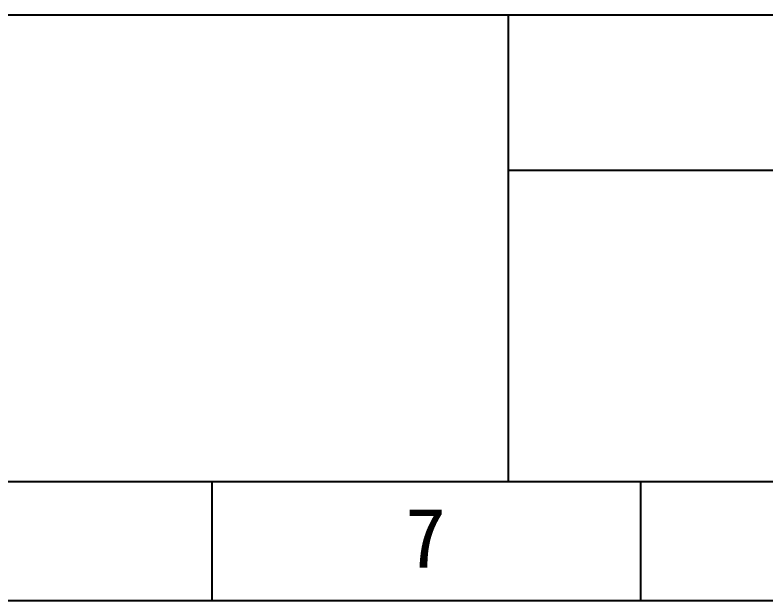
# Model space of a CAD drawing. Header units: millimetres. Extents: x 914 to 910632, y -176 to 682692.
# Drawn here: x 2337.45 to 2368.87, y 1770.88 to 1795.38 of the extents above; entities that cross this region are included whole.
import ezdxf

# ---------------------------------------------------------------- set-up
doc = ezdxf.new("R2010")
doc.units = ezdxf.units.MM
doc.styles.add('宋体', font='')
doc.styles.get('宋体').set_extended_font_data('宋体')

# ---------------------------------------------------------------- blocks, each defined once
blk = doc.blocks.new('制图图框')
for p, q in [((-2408.084, 603.818), (-2695.084, 603.818)), ((-2575.084, 603.818), (-2575.084, 584.318)), ((-2575.084, 603.818), (-2575.084, 584.318)), ((-2575.084, 603.818), (-2575.084, 584.318)), ((-2408.084, 597.318), (-2575.084, 597.318)), ((-2695.084, 584.318), (-2408.084, 584.318)), ((-2587.459, 579.318), (-2587.459, 584.318)), ((-2569.522, 579.318), (-2569.522, 584.318)), ((-2403.084, 579.318), (-2700.084, 579.318))]:
    blk.add_line(p, q)
at = {"style": '宋体'}
blk.add_text('7', height=2.5, dxfattribs=at).set_placement((-2579.383, 580.708))

msp = doc.modelspace()

# ---------------------------------------------------------------- block references
msp.add_blockref('制图图框', (4933.158, 1191.56))

doc.saveas('drawing.dxf')
